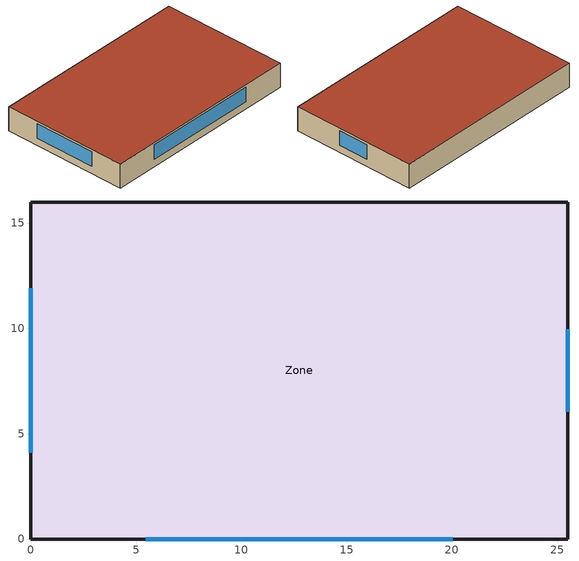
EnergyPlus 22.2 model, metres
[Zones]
Zone
 floor ground (Slab_Cons): 0,16 25.5,16 25.5,0 0,0 z0
 wall outside (ExtWall_Cons): 0,0 25.5,0 25.5,16 0,16 0,0 z0:3.1
 window (Win_Cons): 5.47,0 20.03,0 / 25.5,6.04 25.5,9.96 / 0,11.92 0,4.08 z0.9:2.8
 roof outside (Roof_Cons): 0,0 25.5,0 25.5,16 0,16 z3.1
[Building]
T1-test-04: 15, Suburbs, 0.04, 0.4, FullExterior, 25, 6
[Material]
Stucco25: MediumRough, 0.0253, 0.6918, 1858, 837, 0.9, 0.7, 0.7
Gypsum13: MediumRough, 0.0127, 0.16, 784.9, 830, 0.9, 0.7, 0.7
Membrane10: MediumRough, 0.0095, 0.16, 1121.3, 1460, 0.9, 0.7, 0.7
MetalDeck: MediumRough, 0.0015, 45.006, 7680, 418.4, 0.9, 0.7, 0.7
Concrete100: MediumRough, 0.1016, 1.311, 2240, 836.8, 0.9, 0.7, 0.7
Carpet: MediumRough, 0.0127, 0.06, 288, 1380, 0.9, 0.7, 0.7
WallIns: MediumRough, 0.07147, 0.049, 265, 836.8, 0.9, 0.7, 0.7
RoofIns: MediumRough, 0.23539, 0.049, 265, 836.8, 0.9, 0.7, 0.7
[Construction]
ExtWall_Cons: Stucco25, WallIns, Gypsum13
Roof_Cons: Membrane10, RoofIns, MetalDeck
Slab_Cons: Concrete100, Carpet
Win_Cons: Glazing
[WindowMaterial:SimpleGlazingSystem]
Glazing: 3.5, 0.44, 0.66
[Zone]
Zone: 0, 0, 0, 0, 1, 1, autocalculate, autocalculate
[People]
Zone_People: Zone, OCC_SCH, Area/Person, , , 24, 0.3, autocalculate, ACTIVITY_SCH
[Lights]
Zone_Lights: Zone, LTG_SCH, Watts/Area, , 6.8, , 0, 0, 0, 1
[ElectricEquipment]
Zone_Equip: Zone, EQP_SCH, Watts/Area, , 10.2, , 0, 0, 0
[ZoneInfiltration:DesignFlowRate]
Zone_Infil: Zone, ALWAYS_ON, AirChanges/Hour, , , , 0.35, 1, 0, 0, 0
[HVACTemplate:Thermostat]
Tstat: HTGSETP_SCH, , CLGSETP_SCH
[HVACTemplate:Zone:IdealLoadsAirSystem]
Zone: Tstat
[Schedule:Compact]
ALWAYS_ON: Fraction, Through: 12/31, For: AllDays, Until: 24:00, 1
OCC_SCH: Fraction, Through: 12/31, For: Weekdays SummerDesignDay WinterDesignDay, Until: 08:00, 0, Until: 18:00, 1, Until: 24:00, 0, For: AllOtherDays, Until: 24:00, 0
LTG_SCH: Fraction, Through: 12/31, For: Weekdays SummerDesignDay WinterDesignDay, Until: 08:00, 0.2, Until: 18:00, 1, Until: 24:00, 0.2, For: AllOtherDays, Until: 24:00, 0.2
EQP_SCH: Fraction, Through: 12/31, For: Weekdays SummerDesignDay WinterDesignDay, Until: 08:00, 0.4, Until: 18:00, 0.9, Until: 24:00, 0.4, For: AllOtherDays, Until: 24:00, 0.4
HTGSETP_SCH: Temperature, Through: 12/31, For: Weekdays SummerDesignDay WinterDesignDay, Until: 08:00, 16.5, Until: 18:00, 21.5, Until: 24:00, 16.5, For: AllOtherDays, Until: 24:00, 16.5
CLGSETP_SCH: Temperature, Through: 12/31, For: Weekdays SummerDesignDay WinterDesignDay, Until: 08:00, 28.5, Until: 18:00, 23.5, Until: 24:00, 28.5, For: AllOtherDays, Until: 24:00, 28.5
ACTIVITY_SCH: Any, Through: 12/31, For: AllDays, Until: 24:00, 120
